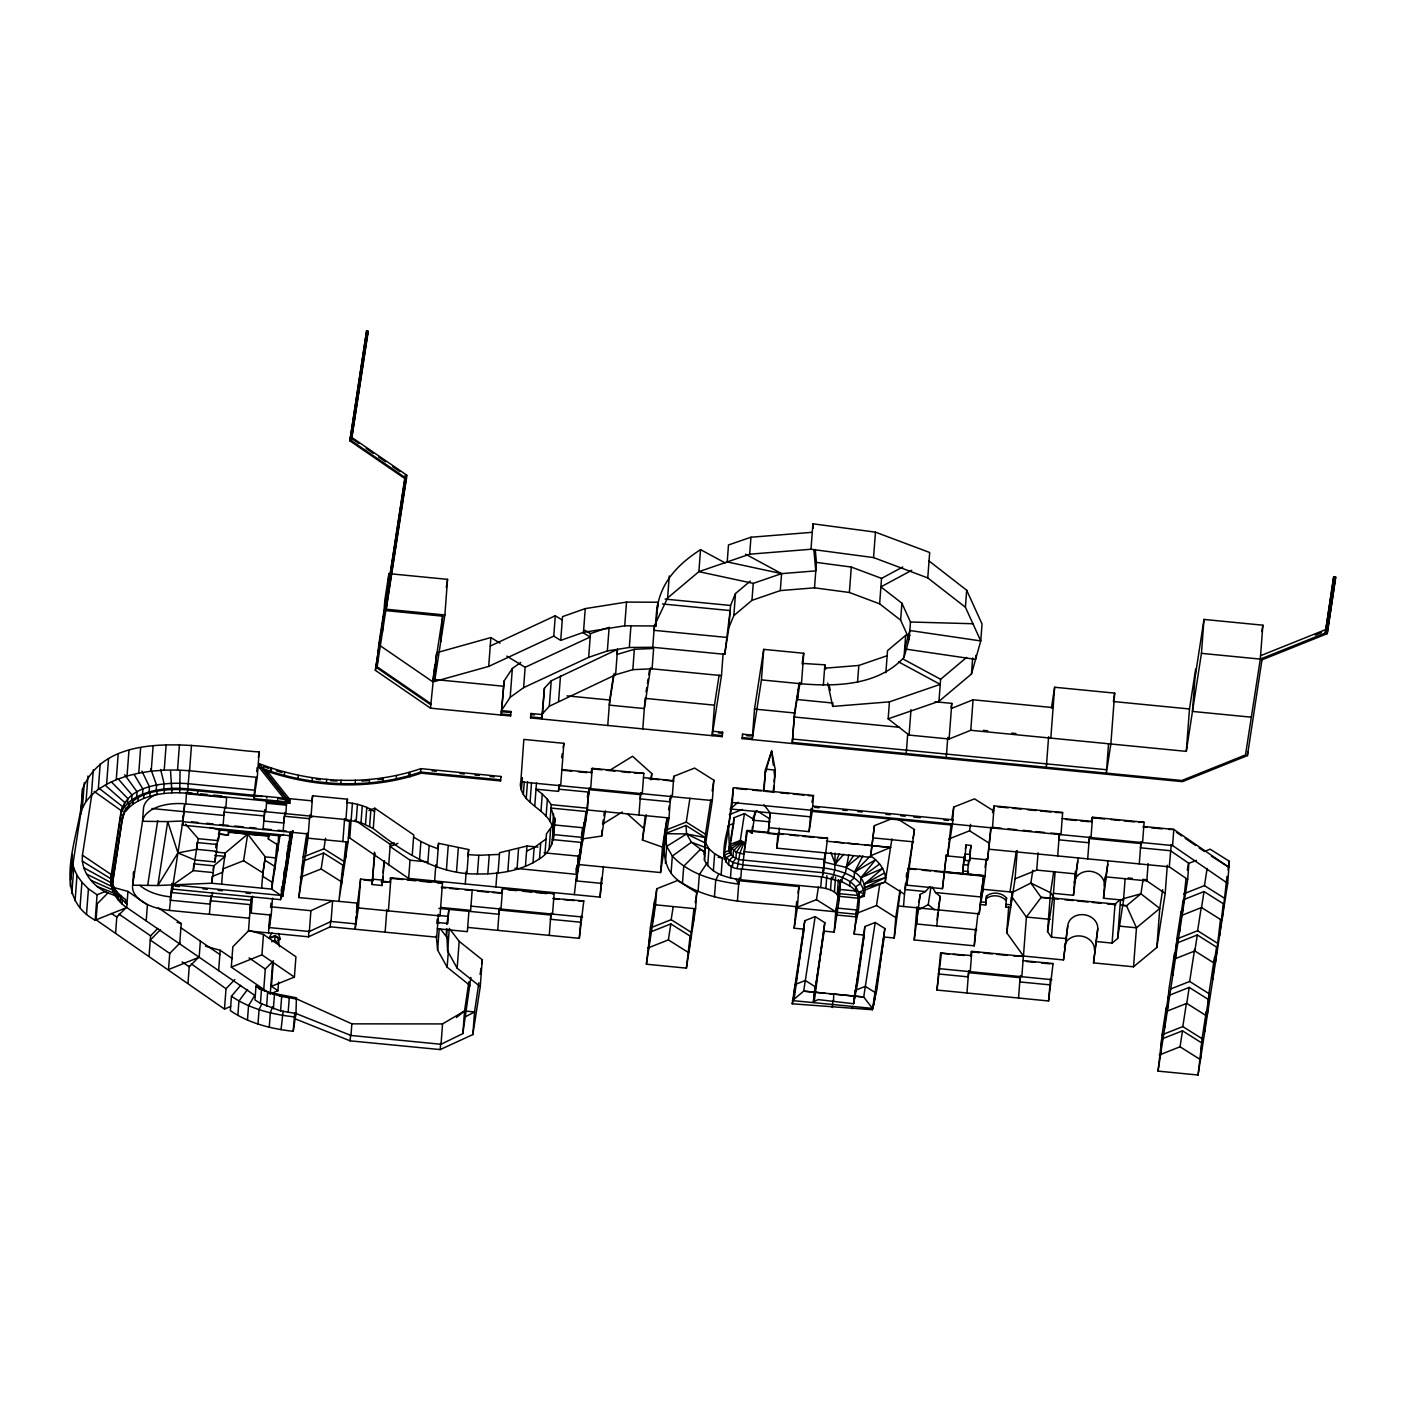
<?xml version="1.0" encoding="UTF-8"?>
<svg xmlns="http://www.w3.org/2000/svg" width="1406" height="1406" viewBox="0 0 1406 1406"><rect width="100%" height="100%" fill="white"/><g stroke="black" fill="none" stroke-linecap="round" stroke-linejoin="round"><path stroke-width="1.5" d="M255.277 995.747L126.733 907.538L95.169 920.209C46.134 893.724 84.061 829.03 82.515 789.047C108.824 724.318 208.65 748.976 259.161 751.929L257.263 777.377L253.959 798.678L286.613 801.859L285.893 813.687M70.3 886.29L72.409 854.426M230.689 1006.415L224.485 1009.104L96.1 919.84L97.313 903.724L107.946 892.933C93.446 886.852 80.74 871.685 82.444 855.217L91.829 794.531M119.282 899.647L113.658 892.74L110.758 884.005L120.775 815.708C123.746 785.163 164.133 781.789 188.228 783.704L254.609 790.19L253.959 798.678M125.503 903.003L125.749 899.612C117.629 894.058 109.861 885.112 111.267 874.585L121.162 810.612L94.184 791.402M113.394 887.397L127.946 891.422L126.733 907.538C117.594 901.633 110.195 891.211 112.884 879.84L122.761 815.937C131.338 790.436 164.959 788.379 187.736 789.856L256.103 796.552M249.424 918.223L169.388 910.403A40.247 21.494 4.3 0 1 132.656 885.182L142.533 821.28A40.247 21.494 4.3 0 1 185.838 803.898L345.929 819.557L361.008 822.668L373.275 828.556C403.206 852.317 437.705 874.585 477.407 873.952C498.849 874.251 521.433 871.07 539.517 858.785C554.351 850.068 558.674 828.749 546.108 816.183C536.811 805.866 518.656 798.485 520.659 781.824L712.315 800.559L713.844 780.207L694.599 768.063L673.826 776.288L673.14 780.717L643.473 777.588M554.562 824.971L554.737 819.346L550.994 808.063L586.091 811.508L583.578 827.8L554.562 824.971L553.542 838.538M903.531 906.483L904.462 894.198L885.218 882.054C887.01 871.105 878.996 861.65 870.56 855.815L854.514 872.089L854.075 878.029L850.05 881.703L849.734 885.938C867.397 896.466 854.532 918.61 854.198 934.094L864.198 935.06L864.831 926.589L875.217 922.477L884.849 928.54L876.975 989.086L872.405 1009.719L792.211 1003.796L804.794 920.719L815.181 916.607L824.812 922.67L814.355 1000.668L813.371 1001.845L824.812 922.67M71.829 893.531L73.745 868.082L72.216 860.859M70.493 879.857L80.599 814.496L82.515 789.047M75.08 900.684L76.996 875.235L73.745 868.082M80.599 814.496L82.374 808.204L84.272 782.773M82.374 808.204L86.047 801.49L87.963 776.042M80.001 907.626L81.917 882.195L76.996 875.235M86.047 801.49L91.39 795.181L93.306 769.732M86.522 914.269L88.437 888.838L81.917 882.195M91.39 795.181L98.279 789.381L100.195 763.933M95.169 920.209L97.084 894.761L88.437 888.838M98.279 789.381L106.628 784.197L108.526 758.748M106.628 784.197L116.259 779.697L118.174 754.266M110.758 884.005L111.267 874.585L82.444 855.217M111.689 888.399L112.058 883.302L83.639 867.643M112.884 879.84L112.638 883.232L122.761 815.937M112.515 887.45L112.761 884.058L115.573 892.511L126.979 904.146M113.411 891.703L113.658 888.311M113.658 892.74L114.044 887.643M115.327 895.903L115.573 892.511M120.775 815.708L122.34 806.394L99.088 788.309M116.645 896.958L117.032 891.879L91.021 880.367M121.953 811.49L124.203 807.413L124.572 802.316L105.415 785.409M122.515 819.329L123.921 811.824M116.259 779.697L127.032 775.989L128.948 750.558M115.591 933.197L116.856 916.237M118.209 899.998L118.473 896.606M123.675 815.216L126.083 807.87M124.203 807.413L127.436 803.564L127.823 798.485L111.267 781.789M120.6 901L120.986 895.903L96.891 886.36M125.837 811.262L128.965 807.554L129.229 804.162M122.041 903.9L122.287 900.508M127.436 803.564L131.619 800.049L132.006 794.97L118.157 778.783M128.965 807.554L133.025 804.144L133.271 800.752M131.619 800.049L136.681 796.903L137.067 791.806L124.677 774.724M127.032 775.989L138.755 773.142L140.653 747.693M133.025 804.144L137.929 801.104L138.175 797.712M136.681 796.903L142.533 794.179L142.92 789.082L134.343 774.794M137.929 801.104L143.588 798.467L143.851 795.075M142.533 794.179L149.089 791.93L149.458 786.833L141.936 771.121M138.755 773.142L151.215 771.156L153.131 745.725M143.588 798.467L149.915 796.288L150.178 792.896M146.206 920.912L147.419 904.796L127.946 891.422M149.089 791.93L156.207 790.19L156.576 785.093L150.776 768.959M149.915 796.288L156.804 794.601L157.068 791.209M149.054 956.168L150.583 935.816L157.894 928.399M151.215 771.156L164.221 770.119L166.136 744.67M156.207 790.19L163.781 788.994L164.151 783.898L160.671 769.521M156.804 794.601L164.133 793.441L164.397 790.049M163.781 788.994L171.673 788.344L170.513 770.822M164.133 793.441L171.778 792.826L172.042 789.434M164.221 770.119L177.543 770.013L179.458 744.565M169.388 910.403L172.393 883.97M252.184 900.42L172.13 892.599L172.745 884.462M171.778 792.826L179.599 792.756L179.863 789.364M171.673 788.344L179.757 788.291L180.073 770.752M172.13 892.599L172.991 884.866L193.29 870.63L213.29 872.581L213.817 865.797L225.013 856.359L225.276 852.967L247.702 834.11L268.599 835.586L268.335 838.978L277.966 845.041L277.457 851.825M179.968 943.039L169.739 953.426L168.527 969.542L199.16 957.24L200.373 941.141M182.552 825.199L184.573 805.163L182.552 825.199L290.427 835.744L290.743 831.508L280.55 899.647L172.674 889.102M185.838 803.898L186.4 793.3M266.156 769.838L290.093 799.873L289.829 803.265L187.49 793.248L187.736 789.856M285.066 798.292L187.842 788.784L189.423 769.258M257.263 777.377L189.564 770.752L191.48 745.321M179.687 943.883L181.216 923.531L158.316 907.819M197.49 794.232L197.912 789.768M134.185 877.274A40.247 21.494 4.3 0 1 133.675 871.615L132.656 885.182L157.823 885.516L177.929 852.915L196.576 849.329L197.086 842.545L217.104 844.496L216.594 851.28L214.942 861.931L194.924 859.98L177.929 852.915L167.701 821.614L142.533 821.28L143.553 807.712A40.247 21.494 4.3 0 1 157.595 793.81M188.017 982.899L189.283 965.957M209.406 914.304L210.9 896.501M212.165 896.518L212.464 892.441M214.942 861.931L215.452 855.147M185.662 824.18L198.228 838.679L218.229 840.63L219.406 829.593M223.115 825.621L224.134 812.053L264.152 815.955L263.133 829.522M225.856 807.817L226.63 797.641L186.611 793.722M221.656 884.216L222.798 868.943L243.589 860.736L262.834 872.862L261.674 888.117M218.633 970.615L220.162 950.263L205.627 946.238M224.485 1009.104L226.014 988.752L234.82 979.56M278.564 982.144L277.931 990.773L270.268 993.849L231.305 967.117L232.834 946.765L248.915 930.438L263.467 934.463L295.928 956.748L294.399 977.1L271.428 986.309L273.344 960.878L265.295 969.033L263.766 989.385M240.654 985.36L231.445 996.239L230.373 1010.65C248.827 1023.322 271.217 1028.841 293.204 1031.301L295.963 1013.498L296.438 997.803L271.217 992.9M237.842 1015.483L238.932 1001.054L247.544 989.455M265.716 771.929L286.859 798.467L286.613 801.859L258.862 767.026L259.108 763.634C310.269 783.318 368.706 786.464 420.851 768.643L500.905 776.464L500.483 780.928L421.15 773.177C370.305 790.418 313.52 787.94 263.238 769.89L263.502 766.498L268.827 768.467M252.5 896.184L251.217 913.144L271.235 915.095L272.518 898.135M247.456 1020.088L248.546 1005.677L254.943 995.097M265.892 811.719L266.525 803.248L286.543 805.199L285.928 803.933L265.91 801.965M270.356 772.509L270.62 769.117M500.483 780.928L500.641 779.855L420.587 772.035C372.643 788.625 319.355 786.762 271.288 771.613L271.534 768.221M182.868 820.963L167.701 821.614L157.823 885.516L172.991 884.866L280.866 895.411L271.692 889.102L272.202 882.318L262.571 876.254L265.295 856.887L247.702 834.11L228.563 831.684L228.317 835.059L218.299 834.092M294.399 977.1L261.938 954.815L263.467 934.463M257.983 1024.043L259.073 1009.631L261.885 1003.691M260.426 1003.322L261.516 988.91L256.033 985.571L254.961 1000L260.426 1003.322L280.585 1010.896L295.963 1013.498L350.973 1035.466L441.027 1044.271L462.838 1033.603L470.869 977.416M277.632 800.981L277.878 797.589M268.493 932.899L269.899 914.199M302.835 861.245L298.828 897.573L357.511 903.127L355.946 923.9L331.043 921.475L309.338 931.493L269.302 927.573L270.251 915.113M274.152 873.126L277 843.284M278.283 840.806L278.599 836.57M266.595 1006.292L267.685 991.863L256.244 986.854M284.399 775.497L284.645 772.105M270.268 993.849L272.694 961.476M279.53 946.677L278.652 943.18L274.75 940.509L275.066 936.255L270.479 938.101M283.151 831.491L284.293 816.218L309.478 818.679L310.076 814.724M269.249 1027.259L270.339 1012.847L272.483 1006.731M273.362 1008.823L274.451 994.411L267.685 991.863M278.652 943.18L278.968 938.944L275.066 936.255M283.028 892.423L282.711 896.659L292.905 830.63M280.585 1010.896L281.675 996.485L276.771 994.481M298.054 778.678L298.318 775.286M281.059 1029.702L283.098 1011.107M288.16 1012.461L289.249 998.049L286.455 996.503M301.306 881.597L303.151 857.01L306.736 833.793M305.541 854.163L307.141 832.95M293.204 1031.301L294.768 1012.654M312.114 781.103L312.378 777.711M298.828 897.573L308.002 838.187L309.531 817.835L312.993 816.464M295.594 1012.654L295.137 1018.823L350.147 1040.844L440.219 1049.579L472.838 1034.588L480.254 986.66L482.276 959.806L459.182 941.335L449.322 928.417L447.618 951.054L457.161 968.189L480.254 986.66M311.077 816.148L312.607 795.796L347.475 799.206L345.929 819.557M210.425 900.736L250.444 904.656L248.475 930.948L308.529 936.818L308.986 930.579M309.338 931.493L310.902 910.719L332.607 900.701L331.043 921.475M520.747 662.437L512.346 668.483L504.139 680.908L501.309 713.984L510.677 714.898L510.519 715.97L430.464 708.149L375.367 670.328L404.998 478.655L349.883 440.851L366.597 330.972L368.021 331.113L367.757 334.505L351.359 440.676L406.457 478.479L386.246 609.237L444.876 614.967L447.547 579.36L388.917 573.63L384.805 600.257L382.379 632.472M351.359 440.676L368.021 331.113M326.42 782.738L326.684 779.346M349.883 440.851L366.597 330.972M308.529 936.818L330.234 926.8L330.691 920.561M340.832 783.599L341.078 780.207M342.871 841.596L344.593 818.608M304.715 860.507L323.608 853.02L342.853 865.165L338.846 901.474L348.038 842.089L349.567 821.737L347.95 820.735M341.324 885.516L346.104 841.913M345.56 858.064L346.79 841.79M603.438 866.483L600.046 897.133L408.654 878.416L349.76 837.994L351.025 821.034L344.47 820.401M351.131 820.243L352.414 803.283L347.212 802.598M355.173 783.634L355.419 780.242M356.175 821.297L357.458 804.337L352.414 803.283M361.008 822.668L362.273 805.708L357.458 804.337M356.052 916.765L355.12 929.225L358.407 907.942L360.586 879.101L373.451 880.367M356.368 912.617L360.586 879.101M375.367 670.328L404.91 477.425M375.63 666.936L430.728 704.758L430.886 703.685L377.089 666.76L378.741 644.721L384.049 610.432L442.662 616.162L440.746 641.593M365.507 824.355L366.79 807.395L362.273 805.708M350.147 1040.844L350.586 1035.009M369.286 782.861L369.55 779.469M350.973 1035.466L351.851 1023.849L297.035 999.086L281.675 996.485L270.989 993.128M369.62 826.341L370.903 809.381L366.79 807.395M386.246 609.237L388.917 573.63M373.275 828.556L374.804 808.204L368.917 810.559M384.4 860.753L382.116 885.499L372.098 884.515L374.541 852.141M372.098 884.515L374.875 853.301M404.998 478.655L405.244 475.263M383.03 781.297L383.293 777.905M406.457 478.479L406.703 475.105L351.605 437.284M382.116 885.499L382.766 876.869M383.082 872.546L383.891 861.755M388.724 864.725L390.253 844.373L354.839 820.067M396.264 778.959L396.51 775.567M385.139 932.16L386.843 909.506M388.425 910.877L390.921 877.801L442.486 882.845L440.008 915.904L358.407 907.942M408.83 775.866L409.076 772.474M409.902 776.833L410.148 773.441M408.654 878.416L410.025 860.191L390.095 846.5L397.933 843.354M412.239 855.287L413.768 834.936L374.804 808.204M420.587 772.035L420.851 768.643M430.464 708.149L434.858 664.985M419.533 859.734L420.904 841.509L413.61 837.062M725.18 562.927L700.54 549.623C671.172 568.709 654.827 590.573 656.04 625.986L624.721 625.811L583.472 632.349L560.73 640.38L553.753 636.127L488.708 666.409L434.577 681.523L436.756 652.7L436.124 656.795M427.776 863.688L429.146 845.445L420.904 841.509M434.63 880.964L435.842 864.743M436.774 867.063L438.567 843.319L468.69 849.558L466.915 873.302M436.844 923.496L437.161 919.401M438.426 914.445L436.704 937.204L330.234 926.8M470.237 985.694L447.161 967.223L437.618 950.069L439.164 929.507M446.423 869.822L448.198 846.078M447.618 951.054L446.546 928.558M446.862 924.48L448.883 909.348L447.811 923.496L437.811 922.529M440.219 1049.579L440.676 1043.48M441.027 1044.271L442.556 1023.92L464.542 1010.984L468.866 981.775M447.161 967.223L448.409 950.684M456.511 871.913L458.303 848.17M457.161 968.189L459.182 941.335M465.263 883.952L466.194 871.509M468.901 911.316L467.372 931.668L437.354 928.733M488.708 666.409L490.87 637.568L438.83 652.12M462.838 1033.603L464.542 1010.984L456.405 1017.505M477.407 873.952L478.813 855.305L499.446 854.409M472.838 1034.588L474.543 1011.951L478.866 982.759M487.847 873.882L489.253 855.217M501.151 715.056L504.139 680.908M495.896 886.94L496.986 872.441M501.977 709.731L510.185 697.323L512.346 668.483M498.04 873.056L499.569 852.704L526.969 846.008L537.9 847.08M510.519 715.97L510.94 711.506L501.573 710.592L501.397 711.664L510.765 712.578L510.94 711.506M497.706 930.35L499.235 909.998L550.8 915.042L549.271 935.394M500.993 909.067L502.522 888.715L554.087 893.741L552.558 914.093M507.812 871.509L509.341 851.157M510.185 697.323L523.612 687.639L525.141 667.288L590.186 637.006L582.734 632.489M520.519 786.042L523.84 739.415L563.876 743.335L560.678 785.726M521.415 790.277L522.382 777.571M517.004 869.26L518.533 848.908M523.331 794.495L524.297 781.771M723.106 653.79L721.471 675.601L712.35 734.617L722.35 735.602L722.192 736.656L530.537 717.921L530.941 713.475L542.101 714.564L541.925 715.619M526.231 798.573L527.514 781.613M525.44 866.36L526.969 846.008M530.062 802.475L531.486 783.406M534.755 806.13L536.494 782.808M541.679 719.011L544.421 688.255L551.222 680.82L617.515 649.326L615.6 674.775L549.307 706.251L542.505 713.686L541.837 717.956L530.695 716.867L530.537 717.921M542.505 713.686L544.421 688.255M532.997 862.845L534.139 847.59L546.073 838.978M553.753 636.127L555.282 615.775L562.259 620.028M541.011 810.981L542.277 794.021L536.02 789.17L558.463 791.367L559.289 784.935M549.307 706.251L551.222 680.82M539.517 858.785L540.677 843.512M546.108 816.183L547.391 799.223L542.277 794.021M560.73 640.38L562.523 616.636L585.265 608.605L626.514 602.084L657.815 602.243L656.04 625.986M544.93 854.233L546.459 833.881L552.558 825.427M558.586 701.295L560.502 675.864M549.974 821.631L551.24 804.671L547.391 799.223M549.113 849.294L550.642 828.942M552.523 827.238L553.542 813.67M551.996 844.022L553.525 823.67M553.718 832.914L554.737 819.346M554.808 821.579L555.071 818.187M558.463 791.367L558.938 785.005M583.472 632.349L585.265 608.605M523.612 687.639L588.657 657.358L590.45 633.614L584.861 630.222M574.333 894.62L578.85 854.918M575.985 872.564L576.847 865.27M602.172 883.443L576.442 880.929L578.358 855.481M577.901 871.492L581.188 842.405L552.277 839.575M580.116 849.312L578.973 864.585L660.556 872.546L668.992 817.941L670.521 797.589L669.889 801.666M580.028 857.678L583.139 827.132M582.559 841.368L583.947 822.721M585.072 825.076L588.815 792.105L558.797 789.188M576.442 880.929L587.409 809.961L588.938 789.61L640.503 794.654L638.974 815.005M467.688 927.415L579.29 938.329L581.223 915.974M590.696 788.661L592.225 768.309L643.807 773.353L642.261 793.705M579.29 938.329L583.789 900.93L552.892 898.469L559.324 899.084M588.657 657.358L607.357 650.943L609.15 627.199M607.761 725.478L609.677 700.03L613.596 674.687M580.871 839.136L601.663 836.043L602.102 830.102M600.046 897.133L601.487 878.047M624.721 625.811L626.514 602.084M607.357 650.943L629.308 647.463L630.925 625.881M632.823 669.66L634.352 649.308L653.614 648.465L652.085 668.817L632.823 669.66L615.6 674.775M642.788 728.906L645.09 698.378L714.476 705.162L719.116 675.108M629.308 647.463L652.753 647.287L654.405 625.231M660.556 872.546L662.472 847.115L642.454 840.032L645.301 815.55M651.347 779.486L651.786 773.546L632.542 756.287L610.995 769.557M656.883 620.485L667.604 597.972L669.274 575.933M646.391 964.217L650.064 932.143L670.838 923.918L690.1 936.045L686.409 968.136L646.391 964.217L655.565 904.831L656.778 888.733L677.551 880.508L696.796 892.634L695.583 908.751L686.409 968.136M648.851 948.242L650.38 927.907L654.634 900.455L653.105 920.807M667.375 818.028C663.333 840.542 658.465 869.839 682.472 883.161C716.515 905.007 759.047 901.457 797.448 906.923L798.977 886.571L738.941 880.701L737.412 901.053M665.425 863.337L666.708 846.377L665.214 833.67L685.987 825.463L705.25 837.589L704.476 860.191C710.838 873.706 727.113 877.906 740.698 879.752L820.753 887.59C827.941 888.539 838.802 891.334 839.118 900.192L834.18 932.125L824.18 931.159L813.476 1000.369M672.279 796.64L673.826 776.288M671.066 873.038L672.332 856.078L666.708 846.377L686.585 833.934L705.25 837.589M700.54 549.623L698.887 571.662L667.604 597.972M682.472 883.161L683.738 866.201L699.96 849.822L704.142 850.964M688.887 952.161L694.002 908.592M693.123 924.726L694.336 908.61M698.061 891.58L699.344 874.62L707.165 862.862M712.174 735.69L714.476 705.162M704.476 860.191L705.496 834.197L710.838 799.645M707.675 865.727L708.958 848.767L705.759 843.231L686.585 833.934L665.214 833.67M652.753 647.287L724.758 654.317L730.171 610.573L662.525 603.965M724.758 654.317L728.888 627.533L730.558 605.476L735.496 593.543L750.329 581.065M722.192 736.656L722.596 732.21L712.596 731.225L712.438 732.298M713.369 870.753L714.635 853.793L708.958 848.767L691.418 842.247L686.585 833.934L685.987 825.463M728.888 627.533L733.827 615.6L735.496 593.543M714.441 896.975L715.724 880.015L718.712 874.233M721.12 874.954L722.403 857.994L714.635 853.793M849.734 885.938L841.966 881.738L822.387 876.94L742.35 869.119C715.777 868.926 724.688 842.387 728.466 825.269L733.633 823.635L734.073 817.694L744.459 813.599L754.091 819.663L751.982 833.354L747.482 830.507L750.611 830.647M724.231 859.33L724.301 852.264L729.486 850.454L733.633 823.635M728.15 829.505L733.44 787.676L813.494 795.497L812.369 810.331M725.83 862.089L726.164 857.853L724.547 855.094L729.696 852.757L729.925 844.531L740.329 840.419C751.806 845.463 741.173 845.375 740.329 840.419L744.459 813.599M813.846 549.447L815.779 570.871L781.578 573.63L753.247 583.385L698.887 571.662L749.679 554.192L750.945 537.233L812.281 532.294M723.985 856.5L732.315 802.51L733.44 787.676M859.119 902.142L859.453 897.907L863.987 896.22C865.094 876.553 839.066 870.05 823.617 867.941L743.563 860.12C735.32 860.05 726.129 853.846 729.925 844.531M728.677 864.602L728.993 860.367L733.018 856.693L733.457 850.771L741.507 842.598L745.303 844.356L740.804 841.983L731.331 848.89L730.892 854.813L726.164 857.853L732.878 862.458L742.667 864.866L822.703 872.687C837.115 874.62 858.82 880.209 859.453 897.907L864.409 893.548L858.925 892.265L858.609 896.501M730.452 878.012L731.401 865.305M733.827 615.6L751.964 600.344L753.247 583.385M732.561 866.711L732.878 862.458L735.918 858.275L736.357 852.335L742.456 843.125L745.268 844.391M1262.166 658.483L1247.438 755.584L1182.464 781.648L742.192 738.625L742.614 734.16L752.614 735.145L752.456 736.199M737.219 868.24L739.855 853.477L743.616 843.495L745.233 844.268M740.698 879.752L741.489 869.154M742.35 869.119L746.604 830.823L783.388 834.408M752.21 739.591L754.495 709.063L763.722 649.361L803.74 653.28L801.455 683.808C836.939 686.726 878.188 685.39 904.005 657.41L909.19 638.974L910.473 622.014L901.914 603.209L880.912 586.882L911.703 570.309M742.192 738.625L742.368 737.552L752.368 738.537L761.437 679.889L763.722 649.361M751.982 833.354L752.491 826.57M754.091 819.663L754.706 811.508M763.546 791.279L765.62 769.152L771.666 751.015L775.321 770.101L773.739 791.314M764.02 790.365L765.62 769.152L775.321 770.101L774.056 781.631M751.964 600.344L780.295 590.59L781.578 573.63L745.549 554.175M779.363 828.099L778.889 834.461L768.168 833.424L770.172 812.879L763.88 804.742M768.168 833.424L770.172 812.879M773.247 792.228L773.739 785.884M891.422 818.907L874.427 825.638L870.507 857.326L776.78 848.152L777.887 833.319L827.536 838.169L823.125 874.304L824.25 859.47L744.196 851.649M799.153 683.017L794.513 712.983L792.228 743.51L794.302 717.007L797.782 694.476M898.522 661.857L940.227 684.37L889.436 701.858L832.686 706.427L832.95 703.035L797.395 699.555L798.169 689.379M749.679 554.192L810.998 549.254L812.914 523.805L875.463 532.153L929.682 552.505L927.767 577.936L965.412 607.216L980.755 640.943L971.476 673.984L938.962 701.33L888.17 718.817L889.436 701.858M780.295 590.59L814.513 587.831L816.411 562.4L815.252 549.535M793.089 1000.844L804.162 929.19L794.162 928.224L796.675 901.474M793.863 998.682L794.917 984.604L805.304 980.492L814.935 986.555L814.302 995.044M769.064 827.712L809.083 831.631L811.157 808.468M804.794 920.719L794.531 996.239L792.211 1003.796M823.336 685.179L824.865 664.827L802.984 663.456M820.753 887.59L821.508 877.414M822.387 876.94L823.617 867.941M825.867 888.451L826.833 875.604M909.19 638.974L900.631 620.169L879.629 603.842L849.382 592.488L851.298 567.057L816.411 562.4M830.524 889.98L831.491 877.133M832.633 878.68L834.83 869.839L835.076 853.108M834.408 892.089L835.551 877.098M834.18 932.125L835.709 911.791L840.647 879.84M837.255 894.603L838.38 879.611M835.885 914.937L836.623 908.03L856.641 909.998L856.324 914.234L855.903 916.888L835.885 914.937L836.623 908.03M838.855 897.362L840.138 880.226M839.189 893.636L859.189 895.604L858.785 898.258L838.767 896.307L839.505 889.4L857.519 891.158M839.118 900.192L840.489 881.878M832.247 1007.575L832.967 1000.334M841.966 881.738L842.282 877.502L845.322 873.302L848.785 854.69M833.582 1001.09L833.688 994.077M857.537 682.42L858.82 665.46L887.151 655.706M927.767 577.936L873.548 557.584L875.463 532.153M855.41 890.965L855.727 886.729L860.472 883.689L860.911 877.766L875.551 859.769L854.514 872.089L845.779 867.379L824.057 862.001L824.971 853.214M854.198 934.094L858.345 896.694M855.903 916.888L856.641 909.998M879.629 603.842L881.544 578.393L902.722 567.005M852.317 1008.664L852.493 1006.45M813.371 1001.845L818.204 999.613L853.547 1003.726L864.831 926.589M854.127 1001.617L854.953 990.474L865.34 986.362L874.971 992.425L874.093 1004.077M863.987 896.22C867.133 886.711 862.809 877.221 854.514 872.089L862.845 855.815M870.507 857.326L874.427 825.638M885.868 672.666L887.538 650.626L905.675 635.371L909.998 635.494M900.631 620.169L901.914 603.209M872.405 1009.719L884.849 928.54M904.005 657.41L905.675 635.371M906.237 753.563L907.696 734.143M792.386 742.438L1181.796 780.506L1245.505 754.934L1260.303 659.098L1262.869 625.195L1203.993 619.431L1201.445 653.351L1186.295 751.366L970.773 730.294L949.12 738.994L909.084 735.074L911 709.643M873.636 1005.378L884.216 937.029L894.216 937.995L895.745 917.643L900.016 889.963M894.216 937.995L900.244 891.527M942.459 888.68L946.326 854.989L942.459 888.68L906.835 885.182L908.1 868.223L983.761 875.622L982.495 892.582M906.835 885.182L914.445 829.54L896.958 818.52M977.978 913.162L974.253 945.834L914.216 939.964L916.94 906.765M917.714 910.42L916.694 923.988L976.731 929.858M929.788 886.711L925.447 891.545L920.174 894.444L914.216 939.964M938.962 701.33L940.614 679.291L966.625 657.41M946.256 757.483L947.767 737.394M949.12 738.994L951.792 703.387L934.937 701.735M937.134 920.122L937.732 912.371M932.301 886.94L935.447 892.529L940.192 896.395L936.712 925.939M965.412 607.216L966.695 590.256L929.032 560.976M1023.041 960.614L1053.059 963.549L1048.56 1000.967L936.958 990.052L940.579 953.11L971.476 955.588L970.597 956.045M969.613 860.841L970.105 854.479L965.096 853.987L964.621 860.349L969.613 860.841L970.984 845.445L965.992 844.971L965.026 857.678L947.521 855.973L951.106 824.109M936.958 990.052L941.458 952.653M952.46 824.021L953.725 807.062L974.516 798.854L993.761 810.981M971.476 673.984L972.671 657.955M975.887 655.372L975.571 659.379L904.638 648.939L909.823 630.503L980.755 640.943L982.038 623.983L966.695 590.256M970.773 730.294L973.075 699.784L1053.112 707.605M945.043 871.948L962.565 873.653L964.129 856.939M962.565 873.653L964.393 856.606M985.061 867.256L986.344 858.89L985.079 875.85L967.556 874.145L968.523 861.421M966.977 992.988L968.506 972.636L1020.071 977.68L1018.542 998.032M970.263 971.687L971.792 951.335L1023.357 956.379L1021.828 976.731M974.253 945.834L975.518 929.12M899.155 906.062L979.191 913.882L983.761 875.622L980.474 896.923L935.447 892.529M979.191 913.882L982.003 889.19L1012.021 892.125L1011.072 904.831L1006.063 904.339L1005.659 907.011L1010.65 907.503L1011.459 896.905M1005.659 907.011L1006.538 897.995A13.445 11.353 8.8 0 0 986.537 896.026L986.045 902.388L981.054 901.896L982.003 889.19M970.035 858.17L987.539 859.874L991.125 828.011M987.539 859.874L990.843 827.185M980.632 904.568L985.641 905.06L986.537 896.026M992.478 827.941L994.13 805.884L1062.637 812.58L1060.985 834.637M1167.296 865.288L1165.187 893.46L1156.839 947.468L1133.535 966.801L1093.517 962.882L1097.752 928.874A15.097 12.742 8.8 0 0 1083.71 914.691A15.097 12.742 8.8 0 0 1067.734 925.939L1063.498 959.947L1023.463 956.045L1006.749 932.793L1008.7 906.782M1011.072 904.831L1015.097 878.785L1017.206 850.612M1023.463 956.045L1026.398 917.028L1041.178 897.415L1050.651 897.942M1015.097 878.785L1036.749 870.103L1038.05 852.757M1046.31 767.272L1048.612 736.744M1050.827 738.132L1054.641 687.253L1114.677 693.123L1110.863 744.002L1106.346 773.124L1108.561 743.739M1066.785 938.663L1051.495 937.169L1047.54 931.668L1050.475 892.669L1053.779 871.386M1047.54 931.668L1053.463 893.355L1055.098 871.685M1051.495 937.169L1054.43 898.153L1050.475 892.669L1030.844 883.056L1011.599 892.81M1057.699 855.938L1059.351 833.881L1050.792 833.055M1048.56 1000.967L1050.493 978.611M1063.498 959.947L1067.734 925.939M1053.463 893.355L1073.481 895.306L1075.256 871.632M1073.481 895.306L1077.734 861.298A15.097 12.742 8.8 0 1 1078.49 858.047M1087.717 858.873L1089.246 838.521L1140.811 843.547L1139.282 863.899M1091.003 837.572L1092.532 817.22L1144.097 822.264L1142.568 842.616M1093.517 962.882L1097.752 928.874M1125.134 878.522L1123.517 900.192L1103.499 898.241L1105.116 876.764M1103.499 898.241L1107.752 864.233A15.097 12.742 8.8 0 0 1107.489 860.876M1112.093 943.092L1115.028 904.076L1120.529 899.506L1117.594 938.523L1112.093 943.092L1096.803 941.598M1133.535 966.801L1136.47 927.802L1126.505 905.763L1120.758 904.919M1165.187 893.46L1146.821 880.859L1148.122 863.512M1156.839 947.468L1159.774 908.452L1162.657 889.77M1199.16 847.906L1204.397 851.509L1210.091 849.171L1229.354 861.316L1227.684 883.355L1198.07 1075.028L1158.034 1071.108L1187.666 879.453L1169.3 866.834L1171.233 844.479M1227.684 883.355L1172.586 845.551L1173.799 829.435L1143.781 826.5M1158.034 1071.108L1161.725 1039.034L1182.499 1030.809L1201.743 1042.936L1198.07 1075.028M1160.512 1055.15L1162.041 1034.798L1166.277 1007.346L1164.748 1027.698M1186.295 751.366L1189.494 708.976L1195.662 669.045L1192.464 711.436L1251.34 717.183M1167.226 1011.722L1168.878 989.683L1174.502 953.233L1172.85 975.272M1175.328 959.314L1176.857 938.962L1181.093 911.51L1179.564 931.862M1182.024 915.886L1186.014 878.838M1187.666 879.453L1188.878 863.337L1170.513 850.735L1140.494 847.8L1141.215 841.544M1200.531 1059.052L1202.06 1038.7L1206.313 1011.265L1204.784 1031.617M1207.244 1015.642L1208.896 993.603L1214.538 957.152L1212.886 979.191M1215.346 963.215L1220.461 919.647M1219.582 935.781L1223.273 903.689L1204.011 891.562L1183.237 899.787L1180.776 915.763L1201.55 907.538L1220.795 919.665M1222.06 919.805L1227.034 876.325M1247.438 755.584L1247.684 752.192M1201.445 653.351L1260.303 659.098L1325.278 633.034L1333.696 576.829L1335.7 577.04L1327.211 633.667L1262.237 659.748M1327.211 633.667L1335.7 577.04M1325.278 633.034L1333.696 576.829M172.059 883.267L170.144 900.227L210.179 904.128L211.128 895.657M224.837 806.956L223.87 815.445L183.852 811.526M250.075 909.735L251.164 898.293M264.152 815.955L264.873 809.592M264.961 810.454L263.783 821.051L283.784 823.002L284.979 812.404M270.55 907.468L271.024 903.214M254.609 790.19L255.997 777.834M256.7 771.666L257.175 767.553M215.751 847.836L216.225 843.67M217.104 844.496L217.825 838.257M389.55 882.441L390.921 877.801M501.151 893.355L502.522 888.715M499.64 907.995L498.919 914.252L438.883 908.381M551.205 913.039L550.484 919.278L580.502 922.213M590.871 772.949L592.225 768.309M588.622 793.845L589.307 787.87M640.908 792.65L640.187 798.889L670.205 801.824L670.961 795.321M704.968 852.528L691.418 842.247L672.332 856.078C689.432 874.374 714.67 881 738.677 884.093L739.398 877.854M745.215 843.776L744.002 854.18L736.357 852.335L730.136 846.816L740.4 841.298L745.391 844.004M811.877 802.211L813.494 795.497M905.534 883.284L904.814 889.523L925.447 891.545M906.255 877.028L906.747 872.862M970.439 955.975L971.792 951.335M968.91 970.632L968.189 976.871L938.171 973.936M992.531 812.615L994.13 805.884M1020.475 975.676L1019.754 981.915L1049.772 984.85M1059.632 833.565L1058.894 839.821L1088.912 842.756L1089.65 836.5M1091.161 821.86L1092.532 817.22M969.033 859.892L968.453 865.129L963.444 864.637M863.864 937.24L858.925 973.479A110.353 3.902 -84.4 0 1 857.678 982.636L853.547 1003.726M480.114 974.411L481.028 968.154M481.66 963.971L482.276 959.806M147.823 884.532L157.7 820.629M183.184 816.728L183.36 815.656M172.833 885.921L183.026 819.891M198.228 838.679L193.29 870.63L193.8 863.846L213.817 865.797L213.15 870.068M213.29 872.581L211.656 883.232L172.991 884.866M218.229 840.63L219.881 829.979L209.599 827.484M228.932 831.069L228.317 835.059L218.738 833.846M258.353 757.254L259.161 751.929M243.589 860.736L247.702 834.11M262.834 872.862L265.295 856.887L275.312 857.871M268.335 838.978L268.95 834.988M272.202 882.318L274.662 866.342L265.049 860.279M277.966 845.041L279.495 835.059M283.52 834.408L279.917 835.849L271.692 889.102L211.656 883.232L212.165 876.448L222.552 872.335L225.276 852.967L215.276 852.001M269.302 927.573L271.235 915.095M281.182 891.176L281.85 886.905M283.819 874.128L284.487 869.875M286.789 854.953L287.439 850.7M288.107 846.43L288.757 842.176M289.425 837.923L290.075 833.653M280.55 899.647L290.427 835.744M283.362 890.297L292.571 830.647M311.693 801.719L312.607 795.796M303.151 857.01L323.925 848.785L325.559 838.24M300.357 877.221L321.13 868.996L323.608 853.02M346.86 803.16L347.475 799.206M377.089 666.76L406.703 475.105M356.685 908.452L357.511 903.127M446.282 587.55L447.547 579.36M442.662 616.162L432.538 681.646L378.741 644.721M434.577 681.523L444.876 614.967M437.635 849.277L438.567 843.319M446.089 934.691L446.95 929.085M467.706 855.955L468.69 849.558M500.729 777.536L500.905 776.464M530.941 713.475L530.783 714.529L534.508 714.898M561.644 757.711L562.277 753.598M563.226 747.447L563.876 743.335M581.522 834.936L582.506 828.644M587.374 797.132L588.024 792.931M616.865 653.562L617.515 649.326M614.194 673.439L609.308 705.127L644.317 708.554L650.626 667.78M603.209 819.979L602.559 824.18L622.296 812.018M603.842 815.779L604.492 811.578M601.663 836.043L605.547 810.84M655.003 623.93L654.018 630.327L726.023 637.357M656.655 613.28L658.166 603.525M646.075 691.928L646.742 687.639M647.41 683.351L648.078 679.063M648.728 674.775L649.396 670.469M650.82 779.838L651.786 773.546M642.454 840.032L646.356 814.83M662.472 847.115L667.006 817.712M668.623 809.856L669.256 805.761M654.317 904.691L656.778 888.733M650.38 927.907L671.172 919.682L673.123 907.011M665.477 830.278L686.251 822.071L689.924 798.309M647.604 948.119L668.377 939.893L670.838 923.918M712.174 790.998L713.844 780.207M695.267 902.617L696.796 892.634M703.967 854.549L712.315 800.559M722.596 732.21L722.438 733.264L718.431 732.878M742.456 735.233L742.614 734.16M730.575 840.401L734.073 817.694M745.444 843.653L747.482 830.507M770.119 821.877L752.966 820.208L753.563 816.288M802.105 663.896L803.74 653.28M797.395 699.555L800.032 682.578M792.474 740.118L792.65 739.046L1106.61 769.75M776.78 848.152L778.889 834.461M797.993 892.968L798.977 886.571M794.162 928.224L797.448 906.923M809.083 831.631L812.211 811.403L952.284 825.094L947.521 855.973M816.464 899.647L835.709 911.791L795.691 907.872L816.464 899.647L818.433 886.87M815.181 916.607L803.67 991.142L792.457 1000.58L872.511 1008.401L863.706 997.012L803.67 991.142L825.111 993.234M858.925 892.265L864.075 889.928L864.514 883.987L885.481 877.52L864.848 887.608L864.444 890.279L885.218 882.054L891.896 838.872M853.653 1003.251L864.198 935.06M857.607 912.986L876.5 905.517L879.787 884.216M875.217 922.477L863.706 997.012L829.399 993.655M904.462 894.198L912.441 842.545M913.109 838.222L914.445 829.54M918.944 902.424L920.174 894.444M951.159 707.482L951.792 703.387M919.471 909.454L928.224 904.62L930.913 887.256M951.757 819.839L953.725 807.062M938.03 910.385L940.192 896.395M952.618 820.858L952.776 819.786L812.686 806.095M965.377 848.96L965.992 844.971M964.621 860.349L965.026 857.678M948.786 839.013L969.578 830.788L970.562 824.408M969.753 853.442L970.984 845.445M967.556 874.145L967.978 871.474L962.969 870.999M981.054 901.896L985.079 875.85M985.641 905.06L986.045 902.388M1006.538 897.995L1006.134 900.648A13.445 11.353 8.8 0 0 986.116 898.698M1010.018 891.615L1016.362 850.577M1011.617 894.778L1012.021 892.125M1006.749 932.793L1010.65 907.503M1051.424 708.062L1054.641 687.253M1032.83 870.209L1030.844 883.056L1041.178 897.415L1058.243 899.084M1077.734 861.298L1074.448 882.581A15.097 12.742 8.8 0 1 1090.406 871.333A15.097 12.742 8.8 0 1 1104.466 885.516L1107.752 864.233M1113.394 701.436L1114.677 693.123M1117.594 938.523L1123.517 900.192M1143.113 879.523L1140.916 893.812L1126.505 905.763L1122.252 905.341M1195.03 677.516L1203.993 619.431M1187.332 870.261L1188.334 863.829M1170.759 988.928L1189.652 981.458L1194.625 949.296M1183.694 893.847L1204.467 885.622L1207.121 868.469M1162.041 1034.798L1182.815 1026.573L1186.4 1003.357M1176.857 938.962L1197.631 930.737L1201.216 907.52M1159.247 1055.01L1180.038 1046.785L1182.499 1030.809M1186.734 1003.374L1189.212 987.399L1208.457 999.525L1205.979 1015.501L1186.734 1003.374L1165.961 1011.599L1168.439 995.624L1189.212 987.399M1194.836 950.948L1197.314 934.972L1216.559 947.117L1214.081 963.075L1194.836 950.948L1174.063 959.173L1176.541 943.198L1197.314 934.972M1201.55 907.538L1204.011 891.562M1261.867 631.645L1262.869 625.195M1228.018 869.892L1229.354 861.316M764.811 774.337L771.666 751.015L773.335 765.163M576.232 869.172L577.567 865.34M752.966 820.208L756.305 810.629M830.876 852.546L835.269 863.917L839.154 853.952M271.903 932.723L269.073 937.96L275.189 935.517L280.392 939.067L277.316 940.298M853.6 855.674L845.779 867.379L859.962 855.99M835.269 863.917L843.741 854.286M125.573 908.188L116.803 917.099L111.478 913.443M160.495 929.665L150.266 940.052L169.739 953.426M199.459 956.414L189.23 966.801L182.147 961.932M738.15 802.228L730.153 808.96L810.19 816.798M879.611 863.987L860.911 877.766L882.652 868.398L864.514 883.987L884.62 872.933M643.807 773.353L634.317 772.984M442.486 882.845L437.301 882.898M553.208 894.216L554.087 893.741M583.789 900.93L578.622 900.982M827.536 838.169L818.011 837.8M826.464 841.192L890.56 847.449L870.56 855.815M1062.637 812.58L1055.344 812.44M1091.337 821.93L1092.216 821.456L1062.198 818.52M1144.097 822.264L1138.93 822.317M1023.357 956.379L1013.884 956.01M1052.18 964.024L1053.059 963.549M464.894 1017.048L474.543 1011.951L466.546 1011.178M490.237 646.057L555.282 615.775M526.582 851.105L534.139 847.59M97.084 894.761L104.694 891.72L118.104 896.747M390.253 844.373L394.172 842.809M271.692 941.739L274.75 940.509M231.305 967.117L261.938 954.815M951.405 708.466L973.075 699.784M1260.567 655.706L1325.542 629.642M1315.295 635.16L1321.376 632.718M729.275 814.672L742.491 809.434M1188.878 863.337L1196.436 860.349M750.945 537.233L728.484 544.966L727.218 561.925L781.578 573.63M590.45 633.614L607.269 627.849M617.129 654.423L634.352 649.308M1122.568 898.944L1140.916 893.812L1159.774 908.452L1136.47 927.802L1119.194 926.115M864.848 887.608L885.218 882.054M378.003 779.645L381.993 779.188M824.601 668.219L858.82 665.46M361.852 780.998L367.985 780.664M351.851 1023.849L442.556 1023.92M910.473 622.014L973.356 623.737M330.726 780.664L337.001 781.033M177.543 770.013L189.564 770.752M179.757 788.291L187.842 788.784M179.599 792.756L187.49 793.248M468.321 854.655L478.813 855.305M366.351 334.364L367.757 334.505M1333.45 580.221L1335.436 580.432M665.091 599.079L730.558 605.476M1114.044 701.594L1189.494 708.976M652.085 668.817L721.471 675.601M761.437 679.889L801.455 683.808M983.356 730.364L987.715 730.786M1011.635 733.124L1015.976 733.545M754.495 709.063L794.513 712.983M432.644 679.309L503.313 686.216M794.302 717.007L899.559 727.289M567.04 695.865L609.677 700.03M746.445 735.619L750.452 736.006M997.539 806.78L1008.243 807.835M1012.531 808.239L1021.09 809.083M1027.505 809.715L1036.064 810.541M1040.352 810.963L1051.055 812.018M591.346 768.783L602.084 769.838M606.39 770.26L614.984 771.103M621.434 771.718L630.029 772.562M1091.654 817.694L1104.536 818.942M1110.986 819.575L1119.58 820.419M1123.886 820.84L1134.624 821.895M561.89 769.609L591.908 772.544M563.156 770.295L571.732 771.138M578.165 771.771L586.741 772.615M648.851 778.678L659.273 779.697M663.439 780.102L673.861 781.121M1065.607 819.417L1076.328 820.471M1080.616 820.876L1089.193 821.719M1142.902 826.974L1147.191 827.396M1151.479 827.818L1162.2 828.855M1168.632 829.487L1173.799 829.435L1228.897 867.238L1211.41 856.219M736.568 788.538L746.568 789.504M752.562 790.102L761.138 790.928M765.426 791.35L774.003 792.193M780.435 792.826L789.012 793.652M793.3 794.074L804.021 795.128M808.309 795.55L812.598 795.972M814.689 807.36L818.995 807.782M842.704 810.102L847.01 810.524M857.783 811.578L862.089 812M885.798 814.32L890.103 814.742M900.895 815.796L905.2 816.218M913.812 817.062L920.28 817.694M943.988 820.014L948.294 820.436M432.134 770.822L436.422 771.244M460.008 773.546L464.296 773.968M475.017 775.022L479.288 775.444M490.009 776.481L494.297 776.903M992.988 827.396L1001.547 828.239M1007.979 828.855L1016.538 829.698M1022.953 830.331L1031.512 831.157M1035.8 831.579L1044.359 832.422M732.315 802.51L1172.586 845.551M551.24 804.671L586.355 808.116M587.409 809.961L668.992 817.941M873.495 837.923L913.531 841.843M989.191 849.242L1169.3 866.834M752.157 830.805L769.31 832.475M789.873 835.041L798.538 835.885M802.861 836.324L813.67 837.378M835.006 842.018L843.565 842.862M847.836 843.266L858.521 844.321M864.918 844.953L890.56 847.449M1128.139 877.959L1132.34 878.363M1142.885 879.4L1147.085 879.805M1036.749 870.103L1076.768 874.005M1106.786 876.94L1146.821 880.859M287.052 798.415L312.22 800.875M253.66 795.655L262.078 796.464M279.776 798.854L290.093 799.873M185.996 792.457L192.323 793.072M200.742 793.898L207.069 794.513M213.378 795.128L221.814 795.954M909.366 868.908L915.781 869.541M922.213 870.173L930.772 870.999M935.043 871.421L982.882 876.096M552.646 834.496L581.557 837.326M151.971 808.538L183.571 811.631M1054.43 898.153L1115.028 904.076M1064.641 899.717L1073.182 900.543M1077.453 900.965L1088.103 902.002M1092.374 902.424L1100.916 903.267M1107.313 903.882L1115.837 904.726M544.069 852.809L579.044 856.219M191.497 821.807L197.965 822.44M206.594 823.283L213.079 823.916M219.547 824.549L228.176 825.392M234.644 826.025L243.273 826.869M249.758 827.501L256.226 828.134M262.694 828.767L271.323 829.61M277.808 830.243L286.437 831.087M183.096 821.702L308.318 833.951M348.354 837.853L349.76 837.994M308.002 838.187L348.038 842.089M219.881 829.979L279.917 835.849M228.405 832.211L269.144 836.201M1050.141 919.348L1026.398 917.028L1012.074 897.098M514.86 868.293L575.862 874.268M410.025 860.191L427.354 861.878M196.576 849.329L216.594 851.28M836.306 912.283L856.324 914.234M215.013 855.393L225.013 856.359M390.042 878.275L402.924 879.523M407.23 879.945L415.825 880.789M420.113 881.211L430.869 882.265M508.093 889.805L516.687 890.648M523.137 891.281L531.732 892.125M536.02 892.546L546.758 893.601M655.565 904.831L695.583 908.751M372.924 879.189L382.924 880.174M382.028 881.193L390.604 882.037M442.169 887.081L502.206 892.951L492.75 892.582M363.978 879.998L372.555 880.841M381.131 881.667L387.564 882.3M441.291 887.555L445.579 887.977M449.867 888.399L458.444 889.225M464.876 889.857L472.188 890.016L470.659 910.367L440.64 907.432M477.741 891.123L488.462 892.16M563.613 899.506L574.333 900.561M970.913 951.809L979.507 952.653M983.813 953.075L992.408 953.918M996.696 954.34L1007.452 955.377M470.975 906.132L582.576 917.028M940.579 953.11L949.155 953.953M953.444 954.375L964.165 955.43M1026.45 961.511L1035.027 962.354M1041.459 962.987L1050.036 963.813M174.977 886.131L179.3 886.553M202.991 888.873L207.297 889.295M218.071 890.35L222.376 890.771M246.085 893.091L250.391 893.513M437.459 915.324L447.477 916.308M940.245 968.752L1051.846 979.666M270.866 906.8L310.902 910.719M316.192 779.223L320.34 779.715M294.293 1016.89C272.307 1014.429 249.916 1008.91 231.445 996.239M810.998 549.254L873.548 557.584M814.513 587.831L849.382 592.488M718.097 857.238L722.403 857.994M177.051 922.371L181.216 923.531M276.314 770.822L282.008 772.509M258.862 767.026L271.288 771.613M851.298 567.057L881.544 578.393M429.146 845.445L438.145 848.837M86.574 874.11L112.076 886.676M902.705 658.816L940.614 679.291M490.87 637.568L500.061 643.157M506.775 656.11L525.141 667.288M370.903 809.381L374.541 811.596M82.269 861.14L111.127 878.926M1204.467 885.622L1223.712 897.766M1197.631 930.737L1216.875 942.864M969.578 830.788L988.822 842.932M1189.652 981.458L1208.896 993.603M1182.815 1026.573L1202.06 1038.7M1180.038 1046.785L1199.283 1058.911M756.656 810.612L769.293 818.573M876.5 905.517L895.745 917.643M686.251 822.071L705.496 834.197M671.172 919.682L690.416 931.809M668.377 939.893L687.622 952.02M323.925 848.785L343.169 860.911M321.13 868.996L340.375 881.123M1176.418 832.299L1181.673 835.902M1185.17 838.31L1195.662 845.516M350.147 437.459L359.04 443.558M366.14 448.426L373.258 453.312M378.583 456.968L385.701 461.853M392.801 466.739L399.919 471.608M249.073 957.908L265.295 969.033M220.162 950.263L232.377 958.646M271.428 986.309L277.931 990.773M180.899 927.767L219.846 954.498M118.877 914.058L150.583 935.816M191.286 963.813L226.014 988.752M888.17 718.817L909.084 735.074M928.224 904.62L934.568 909.787M627.304 813.775L643.35 828.169M259.108 763.634L263.08 768.625M263.238 769.89L289.829 803.265M440.553 929.067L447.952 938.733M735.672 878.715L738.677 884.093M266.296 796.886L266.912 798.169M278.37 933.356L280.392 939.067M824.865 664.827L825.761 669.063M829.347 686.058L830.261 690.293M827.747 683.07L832.686 706.427M438.092 919.366L438.707 923.408M774.056 771.226L774.53 775.286M436.282 935.746L437.618 950.069M812.914 523.805L813.301 528.094M728.466 825.269L729.486 850.454M170.407 896.835A40.247 21.494 4.3 0 1 139.932 885.393M1064.447 947.24A15.097 12.742 8.8 0 1 1080.423 935.974A15.097 12.742 8.8 0 1 1094.466 950.175M265.927 991.212L258.88 988.594L265.804 991.195"/></g></svg>
